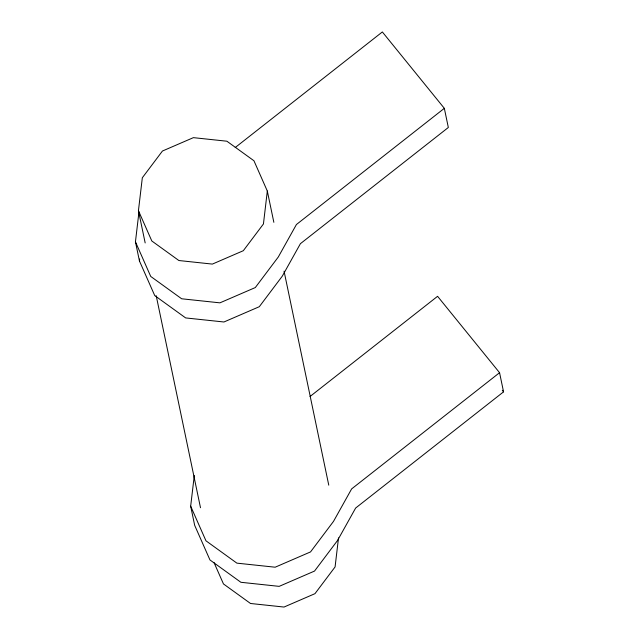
<?xml version="1.0" encoding="UTF-8"?>
<svg xmlns="http://www.w3.org/2000/svg" width="639" height="639" viewBox="0 0 639 639"><rect width="100%" height="100%" fill="white"/><g stroke="black" fill="none" stroke-linecap="round" stroke-linejoin="round"><path stroke-width="0.96" d="M145.173 242.932L138.439 210.686L142.329 177.762L162.442 151.028L193.385 137.649L226.885 141.211L253.947 160.756L267.318 191.053L273.851 222.324M235.216 147.537L382.354 31.95L444.329 108.334L448.33 127.488L300.41 243.683L282.294 276.152L259.306 306.704L223.938 321.992L185.661 317.926L154.734 295.585L139.438 260.96L135.444 241.814L138.951 212.108M139.438 260.96L139.677 258.979M310.011 396.523L437.579 296.312L499.562 372.697L503.556 391.851L355.635 508.045L337.52 540.514L314.532 571.066L279.163 586.362L240.887 582.289L209.959 559.948L194.671 525.322L190.67 506.176L194.296 475.48M267.318 191.053L263.436 223.977L243.315 250.712L212.372 264.091L178.88 260.528L151.818 240.983L138.439 210.686M338.51 537.886L335.084 566.937L314.963 593.671L284.02 607.05L250.528 603.488L223.466 583.942L214.017 562.56M444.329 108.334L296.408 224.537L278.292 257.006L255.304 287.558L219.936 302.846L181.66 298.78L150.732 276.439L135.444 241.814M499.562 372.697L351.634 488.899L333.518 521.368L310.53 551.92L275.161 567.208L236.885 563.143L205.958 540.802L190.67 506.176M502.31 390.309L503.556 391.851M284.059 271.176L328.765 485.161M156.196 295.697L200.494 507.725"/></g></svg>
